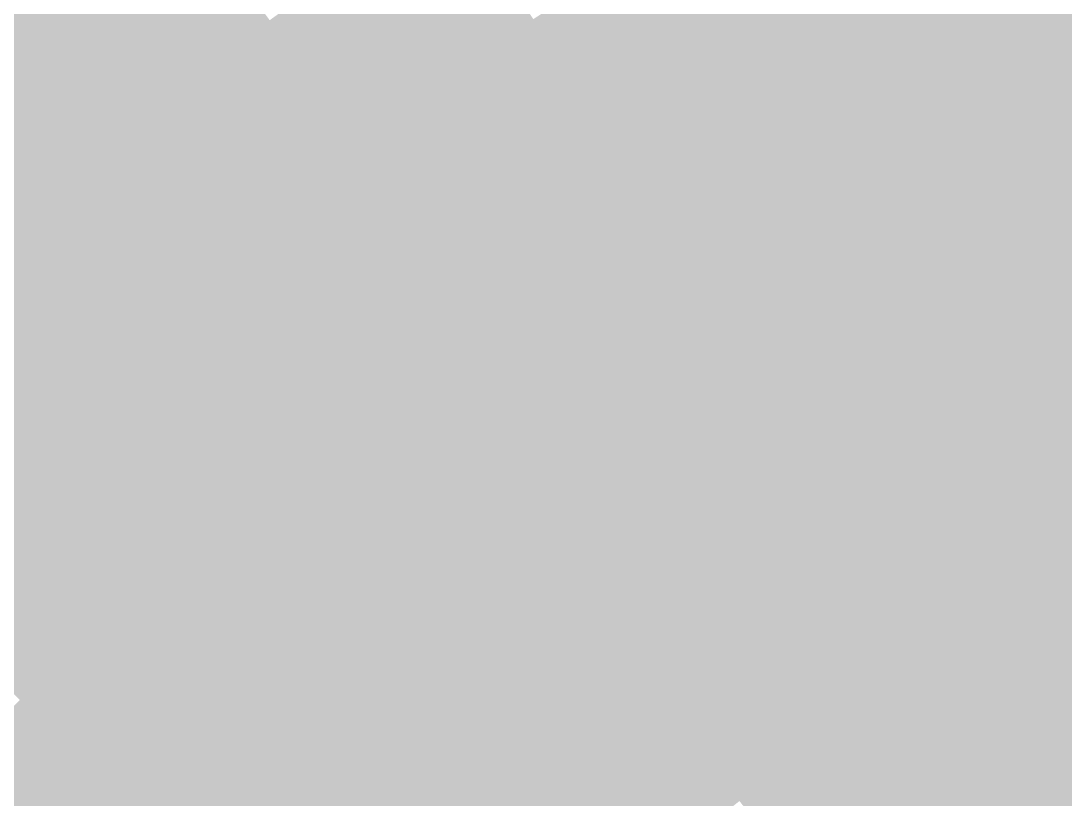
# Model space of a CAD drawing. Header units: inches. Extents: x -266 to 784, y -170 to 213.
# Drawn here: x -57.96 to -37.21, y 56.01 to 71.47 of the extents above; entities that cross this region are included whole.
import ezdxf

# ---------------------------------------------------------------- set-up
doc = ezdxf.new("R2010")
doc.units = ezdxf.units.IN
doc.header["$MEASUREMENT"] = 0

msp = doc.modelspace()

# ---------------------------------------------------------------- linework, layer by layer
at = {"color": 100, "true_color": 0x0dff2f}
msp.add_solid([(-58.364182, 71.116962), (-58.998575, 71.889972), (-56.601306, 72.527871), (-57.216538, 73.316218)], dxfattribs=at)
at = {"color": 3, "true_color": 0x00ff1e}
msp.add_solid([(-55.370843, 70.951178), (-55.986075, 71.739525), (-53.612937, 72.288678), (-54.208637, 73.091885)], dxfattribs=at)
at = {"color": 3, "true_color": 0x00f312}
msp.add_solid([(-50.095313, 71.129879), (-50.671121, 71.947464), (-48.33461, 72.337856), (-48.890181, 73.169326)], dxfattribs=at)
at = {"color": 92, "true_color": 0x00e200}
msp.add_solid([(-42.670528, 71.191475), (-43.184631, 72.049203), (-40.91055, 72.21722), (-41.403448, 73.087307)], dxfattribs=at)
at = {"color": 92, "true_color": 0x06de00}
msp.add_solid([(-40.417652, 71.347133), (-40.91055, 72.21722), (-38.654532, 72.317544), (-39.125929, 73.199465)], dxfattribs=at)
at = {"color": 92, "true_color": 0x0bda00}
msp.add_solid([(-38.183136, 71.435622), (-38.654532, 72.317544), (-36.418518, 72.351168), (-36.868129, 73.244393)], dxfattribs=at)
at = {"color": 3, "true_color": 0x00e606}
msp.add_solid([(-44.9398, 70.967699), (-45.474798, 71.812553), (-43.184631, 72.049203), (-43.698733, 72.906932)], dxfattribs=at)
at = {"color": 3, "true_color": 0x00f718}
msp.add_solid([(-52.421539, 70.682263), (-53.017238, 71.48547), (-50.671121, 71.947464), (-51.246929, 72.765048)], dxfattribs=at)
at = {"color": 3, "true_color": 0x00eb0c}
msp.add_solid([(-47.22347, 70.674917), (-47.77904, 71.506387), (-45.474798, 71.812553), (-46.009795, 72.657407)], dxfattribs=at)
at = {"color": 100, "true_color": 0x06ff2a}
msp.add_solid([(-57.729789, 70.343951), (-58.364182, 71.116962), (-55.986075, 71.739525), (-56.601306, 72.527871)], dxfattribs=at)
at = {"color": 3, "true_color": 0x00fc1e}
msp.add_solid([(-54.755612, 70.162832), (-55.370843, 70.951178), (-53.017238, 71.48547), (-53.612937, 72.288678)], dxfattribs=at)
at = {"color": 3, "true_color": 0x00ef12}
msp.add_solid([(-49.519504, 70.312294), (-50.095313, 71.129879), (-47.77904, 71.506387), (-48.33461, 72.337856)], dxfattribs=at)
at = {"color": 92, "true_color": 0x00de00}
msp.add_solid([(-42.156425, 70.333746), (-42.670528, 71.191475), (-40.417652, 71.347133), (-40.91055, 72.21722)], dxfattribs=at)
at = {"color": 92, "true_color": 0x06da00}
msp.add_solid([(-39.924754, 70.477046), (-40.417652, 71.347133), (-38.183136, 71.435622), (-38.654532, 72.317544)], dxfattribs=at)
at = {"color": 92, "true_color": 0x0bd500}
msp.add_solid([(-37.711739, 70.553701), (-38.183136, 71.435622), (-35.968906, 71.457944), (-36.418518, 72.351168)], dxfattribs=at)
at = {"color": 92, "true_color": 0x00e206}
msp.add_solid([(-44.404802, 70.122846), (-44.9398, 70.967699), (-42.670528, 71.191475), (-43.184631, 72.049203)], dxfattribs=at)
at = {"color": 3, "true_color": 0x00f318}
msp.add_solid([(-51.825839, 69.879055), (-52.421539, 70.682263), (-50.095313, 71.129879), (-50.671121, 71.947464)], dxfattribs=at)
at = {"color": 3, "true_color": 0x00e60c}
msp.add_solid([(-46.6679, 69.843447), (-47.22347, 70.674917), (-44.9398, 70.967699), (-45.474798, 71.812553)], dxfattribs=at)
at = {"color": 100, "true_color": 0x00ff24}
msp.add_solid([(-57.095396, 69.570941), (-57.729789, 70.343951), (-55.370843, 70.951178), (-55.986075, 71.739525)], dxfattribs=at)
at = {"color": 3, "true_color": 0x00f71e}
msp.add_solid([(-54.14038, 69.374486), (-54.755612, 70.162832), (-52.421539, 70.682263), (-53.017238, 71.48547)], dxfattribs=at)
at = {"color": 3, "true_color": 0x00eb11}
msp.add_solid([(-48.943696, 69.494709), (-49.519504, 70.312294), (-47.22347, 70.674917), (-47.77904, 71.506387)], dxfattribs=at)
at = {"color": 92, "true_color": 0x06d500}
msp.add_solid([(-39.431855, 69.606959), (-39.924754, 70.477046), (-37.711739, 70.553701), (-38.183136, 71.435622)], dxfattribs=at)
at = {"color": 92, "true_color": 0x0bd100}
msp.add_solid([(-37.240342, 69.67178), (-37.711739, 70.553701), (-35.519295, 70.56472), (-35.968906, 71.457944)], dxfattribs=at)
at = {"color": 92, "true_color": 0x00de06}
msp.add_solid([(-43.869805, 69.277992), (-44.404802, 70.122846), (-42.156425, 70.333746), (-42.670528, 71.191475)], dxfattribs=at)
at = {"color": 92, "true_color": 0x00da00}
msp.add_solid([(-41.642322, 69.476017), (-42.156425, 70.333746), (-39.924754, 70.477046), (-40.417652, 71.347133)], dxfattribs=at)
at = {"color": 100, "true_color": 0x06ff2f}
msp.add_solid([(-59.438729, 68.906005), (-60.091902, 69.663214), (-57.729789, 70.343951), (-58.364182, 71.116962)], dxfattribs=at)
at = {"color": 3, "true_color": 0x00ef17}
msp.add_solid([(-51.23014, 69.075848), (-51.825839, 69.879055), (-49.519504, 70.312294), (-50.095313, 71.129879)], dxfattribs=at)
at = {"color": 100, "true_color": 0x00fc24}
msp.add_solid([(-56.461002, 68.79793), (-57.095396, 69.570941), (-54.755612, 70.162832), (-55.370843, 70.951178)], dxfattribs=at)
at = {"color": 92, "true_color": 0x00e20b}
msp.add_solid([(-46.112329, 69.011978), (-46.6679, 69.843447), (-44.404802, 70.122846), (-44.9398, 70.967699)], dxfattribs=at)
at = {"color": 3, "true_color": 0x00f31d}
msp.add_solid([(-53.525148, 68.586139), (-54.14038, 69.374486), (-51.825839, 69.879055), (-52.421539, 70.682263)], dxfattribs=at)
at = {"color": 3, "true_color": 0x00e611}
msp.add_solid([(-48.367888, 68.677124), (-48.943696, 69.494709), (-46.6679, 69.843447), (-47.22347, 70.674917)], dxfattribs=at)
at = {"color": 92, "true_color": 0x06d100}
msp.add_solid([(-38.938957, 68.736872), (-39.431855, 69.606959), (-37.240342, 69.67178), (-37.711739, 70.553701)], dxfattribs=at)
at = {"color": 92, "true_color": 0x0acd00}
msp.add_solid([(-36.768945, 68.789859), (-37.240342, 69.67178), (-35.069684, 69.671495), (-35.519295, 70.56472)], dxfattribs=at)
at = {"color": 92, "true_color": 0x00d500}
msp.add_solid([(-41.12822, 68.618289), (-41.642322, 69.476017), (-39.431855, 69.606959), (-39.924754, 70.477046)], dxfattribs=at)
at = {"color": 100, "true_color": 0x00ff2a}
msp.add_solid([(-58.785556, 68.148796), (-59.438729, 68.906005), (-57.095396, 69.570941), (-57.729789, 70.343951)], dxfattribs=at)
at = {"color": 100, "true_color": 0x00f724}
msp.add_solid([(-55.826609, 68.02492), (-56.461002, 68.79793), (-54.14038, 69.374486), (-54.755612, 70.162832)], dxfattribs=at)
at = {"color": 3, "true_color": 0x00eb17}
msp.add_solid([(-50.634441, 68.27264), (-51.23014, 69.075848), (-48.943696, 69.494709), (-49.519504, 70.312294)], dxfattribs=at)
at = {"color": 92, "true_color": 0x00da06}
msp.add_solid([(-43.334807, 68.433139), (-43.869805, 69.277992), (-41.642322, 69.476017), (-42.156425, 70.333746)], dxfattribs=at)
at = {"color": 92, "true_color": 0x00de0b}
msp.add_solid([(-45.556759, 68.180508), (-46.112329, 69.011978), (-43.869805, 69.277992), (-44.404802, 70.122846)], dxfattribs=at)
at = {"color": 3, "true_color": 0x00ef1d}
msp.add_solid([(-52.909917, 67.797793), (-53.525148, 68.586139), (-51.23014, 69.075848), (-51.825839, 69.879055)], dxfattribs=at)
at = {"color": 92, "true_color": 0x00e211}
msp.add_solid([(-47.79208, 67.859539), (-48.367888, 68.677124), (-46.112329, 69.011978), (-46.6679, 69.843447)], dxfattribs=at)
at = {"color": 100, "true_color": 0x00fc2a}
msp.add_solid([(-58.132383, 67.391587), (-58.785556, 68.148796), (-56.461002, 68.79793), (-57.095396, 69.570941)], dxfattribs=at)
at = {"color": 92, "true_color": 0x00d100}
msp.add_solid([(-40.614117, 67.76056), (-41.12822, 68.618289), (-38.938957, 68.736872), (-39.431855, 69.606959)], dxfattribs=at)
at = {"color": 92, "true_color": 0x06cd00}
msp.add_solid([(-38.446059, 67.866785), (-38.938957, 68.736872), (-36.768945, 68.789859), (-37.240342, 69.67178)], dxfattribs=at)
at = {"color": 100, "true_color": 0x00f323}
msp.add_solid([(-55.192216, 67.251909), (-55.826609, 68.02492), (-53.525148, 68.586139), (-54.14038, 69.374486)], dxfattribs=at)
at = {"color": 3, "true_color": 0x00e617}
msp.add_solid([(-50.038742, 67.469433), (-50.634441, 68.27264), (-48.367888, 68.677124), (-48.943696, 69.494709)], dxfattribs=at)
at = {"color": 92, "true_color": 0x00d506}
msp.add_solid([(-42.79981, 67.588285), (-43.334807, 68.433139), (-41.12822, 68.618289), (-41.642322, 69.476017)], dxfattribs=at)
at = {"color": 92, "true_color": 0x00da0b}
msp.add_solid([(-45.001189, 67.349039), (-45.556759, 68.180508), (-43.334807, 68.433139), (-43.869805, 69.277992)], dxfattribs=at)
at = {"color": 3, "true_color": 0x00eb1c}
msp.add_solid([(-52.294685, 67.009446), (-52.909917, 67.797793), (-50.634441, 68.27264), (-51.23014, 69.075848)], dxfattribs=at)
at = {"color": 92, "true_color": 0x00de10}
msp.add_solid([(-47.216272, 67.041955), (-47.79208, 67.859539), (-45.556759, 68.180508), (-46.112329, 69.011978)], dxfattribs=at)
at = {"color": 100, "true_color": 0x00f72a}
msp.add_solid([(-57.47921, 66.634378), (-58.132383, 67.391587), (-55.826609, 68.02492), (-56.461002, 68.79793)], dxfattribs=at)
at = {"color": 92, "true_color": 0x00cd00}
msp.add_solid([(-40.100014, 66.902832), (-40.614117, 67.76056), (-38.446059, 67.866785), (-38.938957, 68.736872)], dxfattribs=at)
at = {"color": 92, "true_color": 0x05c900}
msp.add_solid([(-37.953161, 66.996698), (-38.446059, 67.866785), (-36.297549, 67.907937), (-36.768945, 68.789859)], dxfattribs=at)
at = {"color": 100, "true_color": 0x00ef23}
msp.add_solid([(-54.557822, 66.478899), (-55.192216, 67.251909), (-52.909917, 67.797793), (-53.525148, 68.586139)], dxfattribs=at)
at = {"color": 92, "true_color": 0x00e216}
msp.add_solid([(-49.443042, 66.666225), (-50.038742, 67.469433), (-47.79208, 67.859539), (-48.367888, 68.677124)], dxfattribs=at)
at = {"color": 92, "true_color": 0x00d106}
msp.add_solid([(-42.264812, 66.743432), (-42.79981, 67.588285), (-40.614117, 67.76056), (-41.12822, 68.618289)], dxfattribs=at)
at = {"color": 102, "true_color": 0x00e61c}
msp.add_solid([(-51.679454, 66.2211), (-52.294685, 67.009446), (-50.038742, 67.469433), (-50.634441, 68.27264)], dxfattribs=at)
at = {"color": 92, "true_color": 0x00d50b}
msp.add_solid([(-44.445619, 66.517569), (-45.001189, 67.349039), (-42.79981, 67.588285), (-43.334807, 68.433139)], dxfattribs=at)
at = {"color": 92, "true_color": 0x00da10}
msp.add_solid([(-46.640464, 66.22437), (-47.216272, 67.041955), (-45.001189, 67.349039), (-45.556759, 68.180508)], dxfattribs=at)
at = {"color": 100, "true_color": 0x00f329}
msp.add_solid([(-56.826037, 65.87717), (-57.47921, 66.634378), (-55.192216, 67.251909), (-55.826609, 68.02492)], dxfattribs=at)
at = {"color": 92, "true_color": 0x00de16}
msp.add_solid([(-48.847343, 65.863018), (-49.443042, 66.666225), (-47.216272, 67.041955), (-47.79208, 67.859539)], dxfattribs=at)
at = {"color": 92, "true_color": 0x00c900}
msp.add_solid([(-39.585911, 66.045103), (-40.100014, 66.902832), (-37.953161, 66.996698), (-38.446059, 67.866785)], dxfattribs=at)
at = {"color": 92, "true_color": 0x05c400}
msp.add_solid([(-37.460263, 66.126611), (-37.953161, 66.996698), (-35.826152, 67.026016), (-36.297549, 67.907937)], dxfattribs=at)
at = {"color": 100, "true_color": 0x00eb22}
msp.add_solid([(-53.923429, 65.705889), (-54.557822, 66.478899), (-52.294685, 67.009446), (-52.909917, 67.797793)], dxfattribs=at)
at = {"color": 92, "true_color": 0x00cd06}
msp.add_solid([(-41.729814, 65.898578), (-42.264812, 66.743432), (-40.100014, 66.902832), (-40.614117, 67.76056)], dxfattribs=at)
at = {"color": 102, "true_color": 0x00e21b}
msp.add_solid([(-51.064222, 65.432753), (-51.679454, 66.2211), (-49.443042, 66.666225), (-50.038742, 67.469433)], dxfattribs=at)
at = {"color": 92, "true_color": 0x00d10b}
msp.add_solid([(-43.890048, 65.686099), (-44.445619, 66.517569), (-42.264812, 66.743432), (-42.79981, 67.588285)], dxfattribs=at)
at = {"color": 100, "true_color": 0x00f72f}
msp.add_solid([(-59.097188, 65.203699), (-59.768747, 65.94465), (-57.47921, 66.634378), (-58.132383, 67.391587)], dxfattribs=at)
at = {"color": 100, "true_color": 0x00ef28}
msp.add_solid([(-56.172864, 65.119961), (-56.826037, 65.87717), (-54.557822, 66.478899), (-55.192216, 67.251909)], dxfattribs=at)
at = {"color": 92, "true_color": 0x00d510}
msp.add_solid([(-46.064655, 65.406785), (-46.640464, 66.22437), (-44.445619, 66.517569), (-45.001189, 67.349039)], dxfattribs=at)
at = {"color": 92, "true_color": 0x00da15}
msp.add_solid([(-48.251644, 65.05981), (-48.847343, 65.863018), (-46.640464, 66.22437), (-47.216272, 67.041955)], dxfattribs=at)
at = {"color": 92, "true_color": 0x05c000}
msp.add_solid([(-36.967364, 65.256524), (-37.460263, 66.126611), (-35.354755, 66.144095), (-35.826152, 67.026016)], dxfattribs=at)
at = {"color": 102, "true_color": 0x00e621}
msp.add_solid([(-53.289036, 64.932878), (-53.923429, 65.705889), (-51.679454, 66.2211), (-52.294685, 67.009446)], dxfattribs=at)
at = {"color": 92, "true_color": 0x00c905}
msp.add_solid([(-41.194817, 65.053725), (-41.729814, 65.898578), (-39.585911, 66.045103), (-40.100014, 66.902832)], dxfattribs=at)
at = {"color": 92, "true_color": 0x00c400}
msp.add_solid([(-39.071809, 65.187374), (-39.585911, 66.045103), (-37.460263, 66.126611), (-37.953161, 66.996698)], dxfattribs=at)
at = {"color": 100, "true_color": 0x00f32f}
msp.add_solid([(-58.425629, 64.462748), (-59.097188, 65.203699), (-56.826037, 65.87717), (-57.47921, 66.634378)], dxfattribs=at)
at = {"color": 102, "true_color": 0x00de1b}
msp.add_solid([(-50.44899, 64.644407), (-51.064222, 65.432753), (-48.847343, 65.863018), (-49.443042, 66.666225)], dxfattribs=at)
at = {"color": 92, "true_color": 0x00cd0a}
msp.add_solid([(-43.334478, 64.85463), (-43.890048, 65.686099), (-41.729814, 65.898578), (-42.264812, 66.743432)], dxfattribs=at)
at = {"color": 100, "true_color": 0x00eb27}
msp.add_solid([(-55.519692, 64.362752), (-56.172864, 65.119961), (-53.923429, 65.705889), (-54.557822, 66.478899)], dxfattribs=at)
at = {"color": 92, "true_color": 0x00d110}
msp.add_solid([(-45.488847, 64.5892), (-46.064655, 65.406785), (-43.890048, 65.686099), (-44.445619, 66.517569)], dxfattribs=at)
at = {"color": 102, "true_color": 0x00e221}
msp.add_solid([(-52.654643, 64.159868), (-53.289036, 64.932878), (-51.064222, 65.432753), (-51.679454, 66.2211)], dxfattribs=at)
at = {"color": 92, "true_color": 0x00d515}
msp.add_solid([(-47.655944, 64.256603), (-48.251644, 65.05981), (-46.064655, 65.406785), (-46.640464, 66.22437)], dxfattribs=at)
at = {"color": 92, "true_color": 0x00c405}
msp.add_solid([(-40.659819, 64.208871), (-41.194817, 65.053725), (-39.071809, 65.187374), (-39.585911, 66.045103)], dxfattribs=at)
at = {"color": 92, "true_color": 0x00c000}
msp.add_solid([(-38.557706, 64.329646), (-39.071809, 65.187374), (-36.967364, 65.256524), (-37.460263, 66.126611)], dxfattribs=at)
at = {"color": 100, "true_color": 0x00ef2e}
msp.add_solid([(-57.75407, 63.721797), (-58.425629, 64.462748), (-56.172864, 65.119961), (-56.826037, 65.87717)], dxfattribs=at)
at = {"color": 102, "true_color": 0x00da1a}
msp.add_solid([(-49.833759, 63.856061), (-50.44899, 64.644407), (-48.251644, 65.05981), (-48.847343, 65.863018)], dxfattribs=at)
at = {"color": 92, "true_color": 0x00c90a}
msp.add_solid([(-42.778908, 64.02316), (-43.334478, 64.85463), (-41.194817, 65.053725), (-41.729814, 65.898578)], dxfattribs=at)
at = {"color": 102, "true_color": 0x00e627}
msp.add_solid([(-54.866519, 63.605543), (-55.519692, 64.362752), (-53.289036, 64.932878), (-53.923429, 65.705889)], dxfattribs=at)
at = {"color": 92, "true_color": 0x00cd0f}
msp.add_solid([(-44.913039, 63.771615), (-45.488847, 64.5892), (-43.334478, 64.85463), (-43.890048, 65.686099)], dxfattribs=at)
at = {"color": 102, "true_color": 0x00de20}
msp.add_solid([(-52.020249, 63.386857), (-52.654643, 64.159868), (-50.44899, 64.644407), (-51.064222, 65.432753)], dxfattribs=at)
at = {"color": 92, "true_color": 0x00d114}
msp.add_solid([(-47.060245, 63.453395), (-47.655944, 64.256603), (-45.488847, 64.5892), (-46.064655, 65.406785)], dxfattribs=at)
at = {"color": 92, "true_color": 0x00c005}
msp.add_solid([(-40.124821, 63.364017), (-40.659819, 64.208871), (-38.557706, 64.329646), (-39.071809, 65.187374)], dxfattribs=at)
at = {"color": 92, "true_color": 0x00bc00}
msp.add_solid([(-38.043603, 63.471917), (-38.557706, 64.329646), (-36.474466, 64.386437), (-36.967364, 65.256524)], dxfattribs=at)
at = {"color": 100, "true_color": 0x00eb2d}
msp.add_solid([(-57.082511, 62.980846), (-57.75407, 63.721797), (-55.519692, 64.362752), (-56.172864, 65.119961)], dxfattribs=at)
at = {"color": 102, "true_color": 0x00d51a}
msp.add_solid([(-49.218527, 63.067714), (-49.833759, 63.856061), (-47.655944, 64.256603), (-48.251644, 65.05981)], dxfattribs=at)
at = {"color": 92, "true_color": 0x00c40a}
msp.add_solid([(-42.223338, 63.191691), (-42.778908, 64.02316), (-40.659819, 64.208871), (-41.194817, 65.053725)], dxfattribs=at)
at = {"color": 102, "true_color": 0x00e226}
msp.add_solid([(-54.213346, 62.848334), (-54.866519, 63.605543), (-52.654643, 64.159868), (-53.289036, 64.932878)], dxfattribs=at)
at = {"color": 92, "true_color": 0x00c90f}
msp.add_solid([(-44.337231, 62.954031), (-44.913039, 63.771615), (-42.778908, 64.02316), (-43.334478, 64.85463)], dxfattribs=at)
at = {"color": 102, "true_color": 0x00da1f}
msp.add_solid([(-51.385856, 62.613847), (-52.020249, 63.386857), (-49.833759, 63.856061), (-50.44899, 64.644407)], dxfattribs=at)
at = {"color": 92, "true_color": 0x00cd14}
msp.add_solid([(-46.464546, 62.650187), (-47.060245, 63.453395), (-44.913039, 63.771615), (-45.488847, 64.5892)], dxfattribs=at)
at = {"color": 100, "true_color": 0x00ef33}
msp.add_solid([(-59.300487, 62.285249), (-59.990027, 63.009496), (-57.75407, 63.721797), (-58.425629, 64.462748)], dxfattribs=at)
at = {"color": 102, "true_color": 0x00e62c}
msp.add_solid([(-56.410952, 62.239895), (-57.082511, 62.980846), (-54.866519, 63.605543), (-55.519692, 64.362752)], dxfattribs=at)
at = {"color": 92, "true_color": 0x00bc05}
msp.add_solid([(-39.589824, 62.519164), (-40.124821, 63.364017), (-38.043603, 63.471917), (-38.557706, 64.329646)], dxfattribs=at)
at = {"color": 92, "true_color": 0x00b700}
msp.add_solid([(-37.5295, 62.614189), (-38.043603, 63.471917), (-35.981568, 63.51635), (-36.474466, 64.386437)], dxfattribs=at)
at = {"color": 102, "true_color": 0x00de25}
msp.add_solid([(-53.560173, 62.091125), (-54.213346, 62.848334), (-52.020249, 63.386857), (-52.654643, 64.159868)], dxfattribs=at)
at = {"color": 92, "true_color": 0x00d119}
msp.add_solid([(-48.603296, 62.279368), (-49.218527, 63.067714), (-47.060245, 63.453395), (-47.655944, 64.256603)], dxfattribs=at)
at = {"color": 92, "true_color": 0x00c00a}
msp.add_solid([(-41.667767, 62.360221), (-42.223338, 63.191691), (-40.124821, 63.364017), (-40.659819, 64.208871)], dxfattribs=at)
at = {"color": 92, "true_color": 0x00c40f}
msp.add_solid([(-43.761423, 62.136446), (-44.337231, 62.954031), (-42.223338, 63.191691), (-42.778908, 64.02316)], dxfattribs=at)
at = {"color": 100, "true_color": 0x00eb32}
msp.add_solid([(-58.610946, 61.561002), (-59.300487, 62.285249), (-57.082511, 62.980846), (-57.75407, 63.721797)], dxfattribs=at)
at = {"color": 102, "true_color": 0x00d51f}
msp.add_solid([(-50.751463, 61.840836), (-51.385856, 62.613847), (-49.218527, 63.067714), (-49.833759, 63.856061)], dxfattribs=at)
at = {"color": 92, "true_color": 0x00c914}
msp.add_solid([(-45.868846, 61.84698), (-46.464546, 62.650187), (-44.337231, 62.954031), (-44.913039, 63.771615)], dxfattribs=at)
at = {"color": 102, "true_color": 0x00e22b}
msp.add_solid([(-55.739393, 61.498943), (-56.410952, 62.239895), (-54.213346, 62.848334), (-54.866519, 63.605543)], dxfattribs=at)
at = {"color": 92, "true_color": 0x00b300}
msp.add_solid([(-37.015398, 61.75646), (-37.5295, 62.614189), (-35.48867, 62.646263), (-35.981568, 63.51635)], dxfattribs=at)
at = {"color": 102, "true_color": 0x00da25}
msp.add_solid([(-52.907, 61.333917), (-53.560173, 62.091125), (-51.385856, 62.613847), (-52.020249, 63.386857)], dxfattribs=at)
at = {"color": 92, "true_color": 0x00cd19}
msp.add_solid([(-47.988064, 61.491021), (-48.603296, 62.279368), (-46.464546, 62.650187), (-47.060245, 63.453395)], dxfattribs=at)
at = {"color": 92, "true_color": 0x00bc0a}
msp.add_solid([(-41.112197, 61.528751), (-41.667767, 62.360221), (-39.589824, 62.519164), (-40.124821, 63.364017)], dxfattribs=at)
at = {"color": 92, "true_color": 0x00b705}
msp.add_solid([(-39.054826, 61.67431), (-39.589824, 62.519164), (-37.5295, 62.614189), (-38.043603, 63.471917)], dxfattribs=at)
at = {"color": 92, "true_color": 0x00c00e}
msp.add_solid([(-43.185614, 61.318861), (-43.761423, 62.136446), (-41.667767, 62.360221), (-42.223338, 63.191691)], dxfattribs=at)
at = {"color": 102, "true_color": 0x00e631}
msp.add_solid([(-57.921406, 60.836755), (-58.610946, 61.561002), (-56.410952, 62.239895), (-57.082511, 62.980846)], dxfattribs=at)
at = {"color": 102, "true_color": 0x00d11e}
msp.add_solid([(-50.117069, 61.067826), (-50.751463, 61.840836), (-48.603296, 62.279368), (-49.218527, 63.067714)], dxfattribs=at)
at = {"color": 92, "true_color": 0x00c413}
msp.add_solid([(-45.273147, 61.043772), (-45.868846, 61.84698), (-43.761423, 62.136446), (-44.337231, 62.954031)], dxfattribs=at)
at = {"color": 102, "true_color": 0x00de2a}
msp.add_solid([(-55.067834, 60.757992), (-55.739393, 61.498943), (-53.560173, 62.091125), (-54.213346, 62.848334)], dxfattribs=at)
at = {"color": 102, "true_color": 0x00d524}
msp.add_solid([(-52.253827, 60.576708), (-52.907, 61.333917), (-50.751463, 61.840836), (-51.385856, 62.613847)], dxfattribs=at)
at = {"color": 92, "true_color": 0x00c918}
msp.add_solid([(-47.372832, 60.702675), (-47.988064, 61.491021), (-45.868846, 61.84698), (-46.464546, 62.650187)], dxfattribs=at)
at = {"color": 92, "true_color": 0x00b709}
msp.add_solid([(-40.556627, 60.697282), (-41.112197, 61.528751), (-39.054826, 61.67431), (-39.589824, 62.519164)], dxfattribs=at)
at = {"color": 92, "true_color": 0x00b305}
msp.add_solid([(-38.519829, 60.829457), (-39.054826, 61.67431), (-37.015398, 61.75646), (-37.5295, 62.614189)], dxfattribs=at)
at = {"color": 102, "true_color": 0x00cd1e}
msp.add_solid([(-49.482676, 60.294815), (-50.117069, 61.067826), (-47.988064, 61.491021), (-48.603296, 62.279368)], dxfattribs=at)
at = {"color": 92, "true_color": 0x00bc0e}
msp.add_solid([(-42.609806, 60.501276), (-43.185614, 61.318861), (-41.112197, 61.528751), (-41.667767, 62.360221)], dxfattribs=at)
at = {"color": 102, "true_color": 0x00e231}
msp.add_solid([(-57.231865, 60.112508), (-57.921406, 60.836755), (-55.739393, 61.498943), (-56.410952, 62.239895)], dxfattribs=at)
at = {"color": 102, "true_color": 0x00da2a}
msp.add_solid([(-54.396275, 60.017041), (-55.067834, 60.757992), (-52.907, 61.333917), (-53.560173, 62.091125)], dxfattribs=at)
at = {"color": 92, "true_color": 0x00c013}
msp.add_solid([(-44.677448, 60.240565), (-45.273147, 61.043772), (-43.185614, 61.318861), (-43.761423, 62.136446)], dxfattribs=at)
at = {"color": 102, "true_color": 0x00d123}
msp.add_solid([(-51.600655, 59.819499), (-52.253827, 60.576708), (-50.117069, 61.067826), (-50.751463, 61.840836)], dxfattribs=at)
at = {"color": 92, "true_color": 0x00c418}
msp.add_solid([(-46.757601, 59.914329), (-47.372832, 60.702675), (-45.273147, 61.043772), (-45.868846, 61.84698)], dxfattribs=at)
at = {"color": 92, "true_color": 0x00b309}
msp.add_solid([(-40.001057, 59.865812), (-40.556627, 60.697282), (-38.519829, 60.829457), (-39.054826, 61.67431)], dxfattribs=at)
at = {"color": 94, "true_color": 0x00af05}
msp.add_solid([(-37.984831, 59.984603), (-38.519829, 60.829457), (-36.501295, 60.898731), (-37.015398, 61.75646)], dxfattribs=at)
at = {"color": 100, "true_color": 0x00e637}
msp.add_solid([(-59.39697, 59.39697), (-60.104076, 60.104076), (-57.921406, 60.836755), (-58.610946, 61.561002)], dxfattribs=at)
at = {"color": 102, "true_color": 0x00de30}
msp.add_solid([(-56.542325, 59.388261), (-57.231865, 60.112508), (-55.067834, 60.757992), (-55.739393, 61.498943)], dxfattribs=at)
at = {"color": 102, "true_color": 0x00c91d}
msp.add_solid([(-48.848283, 59.521805), (-49.482676, 60.294815), (-47.372832, 60.702675), (-47.988064, 61.491021)], dxfattribs=at)
at = {"color": 92, "true_color": 0x00b70e}
msp.add_solid([(-42.033998, 59.683691), (-42.609806, 60.501276), (-40.556627, 60.697282), (-41.112197, 61.528751)], dxfattribs=at)
at = {"color": 102, "true_color": 0x00d529}
msp.add_solid([(-53.724716, 59.27609), (-54.396275, 60.017041), (-52.253827, 60.576708), (-52.907, 61.333917)], dxfattribs=at)
at = {"color": 92, "true_color": 0x00bc12}
msp.add_solid([(-44.081749, 59.437357), (-44.677448, 60.240565), (-42.609806, 60.501276), (-43.185614, 61.318861)], dxfattribs=at)
at = {"color": 102, "true_color": 0x00cd22}
msp.add_solid([(-50.947482, 59.06229), (-51.600655, 59.819499), (-49.482676, 60.294815), (-50.117069, 61.067826)], dxfattribs=at)
at = {"color": 92, "true_color": 0x00c017}
msp.add_solid([(-46.142369, 59.125982), (-46.757601, 59.914329), (-44.677448, 60.240565), (-45.273147, 61.043772)], dxfattribs=at)
at = {"color": 102, "true_color": 0x00e236}
msp.add_solid([(-58.689863, 58.689863), (-59.39697, 59.39697), (-57.231865, 60.112508), (-57.921406, 60.836755)], dxfattribs=at)
at = {"color": 94, "true_color": 0x00af09}
msp.add_solid([(-39.445487, 59.034342), (-40.001057, 59.865812), (-37.984831, 59.984603), (-38.519829, 60.829457)], dxfattribs=at)
at = {"color": 94, "true_color": 0x00ab05}
msp.add_solid([(-37.449833, 59.13975), (-37.984831, 59.984603), (-35.987192, 60.041003), (-36.501295, 60.898731)], dxfattribs=at)
at = {"color": 102, "true_color": 0x00da2f}
msp.add_solid([(-55.852784, 58.664014), (-56.542325, 59.388261), (-54.396275, 60.017041), (-55.067834, 60.757992)], dxfattribs=at)
at = {"color": 102, "true_color": 0x00c41c}
msp.add_solid([(-48.21389, 58.748794), (-48.848283, 59.521805), (-46.757601, 59.914329), (-47.372832, 60.702675)], dxfattribs=at)
at = {"color": 92, "true_color": 0x00b30d}
msp.add_solid([(-41.45819, 58.866107), (-42.033998, 59.683691), (-40.001057, 59.865812), (-40.556627, 60.697282)], dxfattribs=at)
at = {"color": 102, "true_color": 0x00d128}
msp.add_solid([(-53.053157, 58.535139), (-53.724716, 59.27609), (-51.600655, 59.819499), (-52.253827, 60.576708)], dxfattribs=at)
at = {"color": 92, "true_color": 0x00b712}
msp.add_solid([(-43.486049, 58.63415), (-44.081749, 59.437357), (-42.033998, 59.683691), (-42.609806, 60.501276)], dxfattribs=at)
at = {"color": 102, "true_color": 0x00c922}
msp.add_solid([(-50.294309, 58.305081), (-50.947482, 59.06229), (-48.848283, 59.521805), (-49.482676, 60.294815)], dxfattribs=at)
at = {"color": 92, "true_color": 0x00bc17}
msp.add_solid([(-45.527138, 58.337636), (-46.142369, 59.125982), (-44.081749, 59.437357), (-44.677448, 60.240565)], dxfattribs=at)
at = {"color": 102, "true_color": 0x00de35}
msp.add_solid([(-57.982756, 57.982756), (-58.689863, 58.689863), (-56.542325, 59.388261), (-57.231865, 60.112508)], dxfattribs=at)
at = {"color": 102, "true_color": 0x00d52e}
msp.add_solid([(-55.163244, 57.939767), (-55.852784, 58.664014), (-53.724716, 59.27609), (-54.396275, 60.017041)], dxfattribs=at)
at = {"color": 94, "true_color": 0x00ab09}
msp.add_solid([(-38.889916, 58.202873), (-39.445487, 59.034342), (-37.449833, 59.13975), (-37.984831, 59.984603)], dxfattribs=at)
at = {"color": 94, "true_color": 0x00a605}
msp.add_solid([(-36.914836, 58.294896), (-37.449833, 59.13975), (-35.473089, 59.183274), (-35.987192, 60.041003)], dxfattribs=at)
at = {"color": 102, "true_color": 0x00cd27}
msp.add_solid([(-52.381598, 57.794188), (-53.053157, 58.535139), (-50.947482, 59.06229), (-51.600655, 59.819499)], dxfattribs=at)
at = {"color": 102, "true_color": 0x00c01c}
msp.add_solid([(-47.579496, 57.975784), (-48.21389, 58.748794), (-46.142369, 59.125982), (-46.757601, 59.914329)], dxfattribs=at)
at = {"color": 94, "true_color": 0x00af0d}
msp.add_solid([(-40.882382, 58.048522), (-41.45819, 58.866107), (-39.445487, 59.034342), (-40.001057, 59.865812)], dxfattribs=at)
at = {"color": 92, "true_color": 0x00b311}
msp.add_solid([(-42.89035, 57.830942), (-43.486049, 58.63415), (-41.45819, 58.866107), (-42.033998, 59.683691)], dxfattribs=at)
at = {"color": 102, "true_color": 0x00da34}
msp.add_solid([(-57.275649, 57.275649), (-57.982756, 57.982756), (-55.852784, 58.664014), (-56.542325, 59.388261)], dxfattribs=at)
at = {"color": 102, "true_color": 0x00c421}
msp.add_solid([(-49.641136, 57.547872), (-50.294309, 58.305081), (-48.21389, 58.748794), (-48.848283, 59.521805)], dxfattribs=at)
at = {"color": 92, "true_color": 0x00b716}
msp.add_solid([(-44.911906, 57.549289), (-45.527138, 58.337636), (-43.486049, 58.63415), (-44.081749, 59.437357)], dxfattribs=at)
at = {"color": 102, "true_color": 0x00d12d}
msp.add_solid([(-54.473703, 57.21552), (-55.163244, 57.939767), (-53.053157, 58.535139), (-53.724716, 59.27609)], dxfattribs=at)
at = {"color": 102, "true_color": 0x00c926}
msp.add_solid([(-51.71004, 57.053237), (-52.381598, 57.794188), (-50.294309, 58.305081), (-50.947482, 59.06229)], dxfattribs=at)
at = {"color": 102, "true_color": 0x00bc1b}
msp.add_solid([(-46.945103, 57.202774), (-47.579496, 57.975784), (-45.527138, 58.337636), (-46.142369, 59.125982)], dxfattribs=at)
at = {"color": 94, "true_color": 0x00ab0d}
msp.add_solid([(-40.306573, 57.230937), (-40.882382, 58.048522), (-38.889916, 58.202873), (-39.445487, 59.034342)], dxfattribs=at)
at = {"color": 94, "true_color": 0x00a608}
msp.add_solid([(-38.334346, 57.371403), (-38.889916, 58.202873), (-36.914836, 58.294896), (-37.449833, 59.13975)], dxfattribs=at)
at = {"color": 102, "true_color": 0x00c020}
msp.add_solid([(-48.987963, 56.790663), (-49.641136, 57.547872), (-47.579496, 57.975784), (-48.21389, 58.748794)], dxfattribs=at)
at = {"color": 94, "true_color": 0x00af11}
msp.add_solid([(-42.294651, 57.027735), (-42.89035, 57.830942), (-40.882382, 58.048522), (-41.45819, 58.866107)], dxfattribs=at)
at = {"color": 102, "true_color": 0x00d533}
msp.add_solid([(-56.568542, 56.568542), (-57.275649, 57.275649), (-55.163244, 57.939767), (-55.852784, 58.664014)], dxfattribs=at)
at = {"color": 102, "true_color": 0x00cd2c}
msp.add_solid([(-53.784162, 56.491272), (-54.473703, 57.21552), (-52.381598, 57.794188), (-53.053157, 58.535139)], dxfattribs=at)
at = {"color": 104, "true_color": 0x00b316}
msp.add_solid([(-44.296675, 56.760943), (-44.911906, 57.549289), (-42.89035, 57.830942), (-43.486049, 58.63415)], dxfattribs=at)
at = {"color": 102, "true_color": 0x00b71b}
msp.add_solid([(-46.31071, 56.429763), (-46.945103, 57.202774), (-44.911906, 57.549289), (-45.527138, 58.337636)], dxfattribs=at)
at = {"color": 102, "true_color": 0x00c426}
msp.add_solid([(-51.038481, 56.312286), (-51.71004, 57.053237), (-49.641136, 57.547872), (-50.294309, 58.305081)], dxfattribs=at)
at = {"color": 94, "true_color": 0x00a60c}
msp.add_solid([(-39.730765, 56.413352), (-40.306573, 57.230937), (-38.334346, 57.371403), (-38.889916, 58.202873)], dxfattribs=at)
at = {"color": 94, "true_color": 0x00a208}
msp.add_solid([(-37.778776, 56.539934), (-38.334346, 57.371403), (-36.379838, 57.450042), (-36.914836, 58.294896)], dxfattribs=at)
at = {"color": 102, "true_color": 0x00da39}
msp.add_solid([(-58.664014, 55.852784), (-59.388261, 56.542325), (-57.275649, 57.275649), (-57.982756, 57.982756)], dxfattribs=at)
at = {"color": 102, "true_color": 0x00d132}
msp.add_solid([(-55.861436, 55.861436), (-56.568542, 56.568542), (-54.473703, 57.21552), (-55.163244, 57.939767)], dxfattribs=at)
at = {"color": 102, "true_color": 0x00bc20}
msp.add_solid([(-48.33479, 56.033455), (-48.987963, 56.790663), (-46.945103, 57.202774), (-47.579496, 57.975784)], dxfattribs=at)
at = {"color": 94, "true_color": 0x00ab11}
msp.add_solid([(-41.698951, 56.224527), (-42.294651, 57.027735), (-40.306573, 57.230937), (-40.882382, 58.048522)], dxfattribs=at)
at = {"color": 102, "true_color": 0x00c92b}
msp.add_solid([(-53.094622, 55.767025), (-53.784162, 56.491272), (-51.71004, 57.053237), (-52.381598, 57.794188)], dxfattribs=at)
at = {"color": 104, "true_color": 0x00af15}
msp.add_solid([(-43.681443, 55.972596), (-44.296675, 56.760943), (-42.294651, 57.027735), (-42.89035, 57.830942)], dxfattribs=at)
at = {"color": 102, "true_color": 0x00c025}
msp.add_solid([(-50.366922, 55.571334), (-51.038481, 56.312286), (-48.987963, 56.790663), (-49.641136, 57.547872)], dxfattribs=at)
at = {"color": 104, "true_color": 0x00b31a}
msp.add_solid([(-45.676316, 55.656753), (-46.31071, 56.429763), (-44.296675, 56.760943), (-44.911906, 57.549289)], dxfattribs=at)
at = {"color": 102, "true_color": 0x00d538}
msp.add_solid([(-57.939767, 55.163244), (-58.664014, 55.852784), (-56.568542, 56.568542), (-57.275649, 57.275649)], dxfattribs=at)
at = {"color": 94, "true_color": 0x00a20c}
msp.add_solid([(-39.154957, 55.595767), (-39.730765, 56.413352), (-37.778776, 56.539934), (-38.334346, 57.371403)], dxfattribs=at)
at = {"color": 94, "true_color": 0x009e08}
msp.add_solid([(-37.223206, 55.708464), (-37.778776, 56.539934), (-35.844841, 56.605189), (-36.379838, 57.450042)], dxfattribs=at)
at = {"color": 102, "true_color": 0x00cd31}
msp.add_solid([(-55.154329, 55.154329), (-55.861436, 55.861436), (-53.784162, 56.491272), (-54.473703, 57.21552)], dxfattribs=at)
at = {"color": 102, "true_color": 0x00b71f}
msp.add_solid([(-47.681618, 55.276246), (-48.33479, 56.033455), (-46.31071, 56.429763), (-46.945103, 57.202774)], dxfattribs=at)
at = {"color": 94, "true_color": 0x00a610}
msp.add_solid([(-41.103252, 55.42132), (-41.698951, 56.224527), (-39.730765, 56.413352), (-40.306573, 57.230937)], dxfattribs=at)
at = {"color": 102, "true_color": 0x00c42a}
msp.add_solid([(-52.405081, 55.042778), (-53.094622, 55.767025), (-51.038481, 56.312286), (-51.71004, 57.053237)], dxfattribs=at)
at = {"color": 104, "true_color": 0x00ab15}
msp.add_solid([(-43.066211, 55.18425), (-43.681443, 55.972596), (-41.698951, 56.224527), (-42.294651, 57.027735)], dxfattribs=at)
at = {"color": 102, "true_color": 0x00bc24}
msp.add_solid([(-49.695363, 54.830383), (-50.366922, 55.571334), (-48.33479, 56.033455), (-48.987963, 56.790663)], dxfattribs=at)
at = {"color": 104, "true_color": 0x00af19}
msp.add_solid([(-45.041923, 54.883742), (-45.676316, 55.656753), (-43.681443, 55.972596), (-44.296675, 56.760943)], dxfattribs=at)
at = {"color": 102, "true_color": 0x00d137}
msp.add_solid([(-57.21552, 54.473703), (-57.939767, 55.163244), (-55.861436, 55.861436), (-56.568542, 56.568542)], dxfattribs=at)
at = {"color": 102, "true_color": 0x00c930}
msp.add_solid([(-54.447222, 54.447222), (-55.154329, 55.154329), (-53.094622, 55.767025), (-53.784162, 56.491272)], dxfattribs=at)
at = {"color": 94, "true_color": 0x009e0c}
msp.add_solid([(-38.579149, 54.778182), (-39.154957, 55.595767), (-37.223206, 55.708464), (-37.778776, 56.539934)], dxfattribs=at)
at = {"color": 94, "true_color": 0x009a08}
msp.add_solid([(-36.667635, 54.876994), (-37.223206, 55.708464), (-35.309843, 55.760335), (-35.844841, 56.605189)], dxfattribs=at)
at = {"color": 102, "true_color": 0x00c029}
msp.add_solid([(-51.715541, 54.318531), (-52.405081, 55.042778), (-50.366922, 55.571334), (-51.038481, 56.312286)], dxfattribs=at)
at = {"color": 104, "true_color": 0x00b31e}
msp.add_solid([(-47.028445, 54.519037), (-47.681618, 55.276246), (-45.676316, 55.656753), (-46.31071, 56.429763)], dxfattribs=at)
at = {"color": 94, "true_color": 0x00a210}
msp.add_solid([(-40.507553, 54.618112), (-41.103252, 55.42132), (-39.154957, 55.595767), (-39.730765, 56.413352)], dxfattribs=at)
at = {"color": 102, "true_color": 0x00b723}
msp.add_solid([(-49.023804, 54.089432), (-49.695363, 54.830383), (-47.681618, 55.276246), (-48.33479, 56.033455)], dxfattribs=at)
at = {"color": 104, "true_color": 0x00a614}
msp.add_solid([(-42.45098, 54.395904), (-43.066211, 55.18425), (-41.103252, 55.42132), (-41.698951, 56.224527)], dxfattribs=at)

doc.saveas('drawing.dxf')
